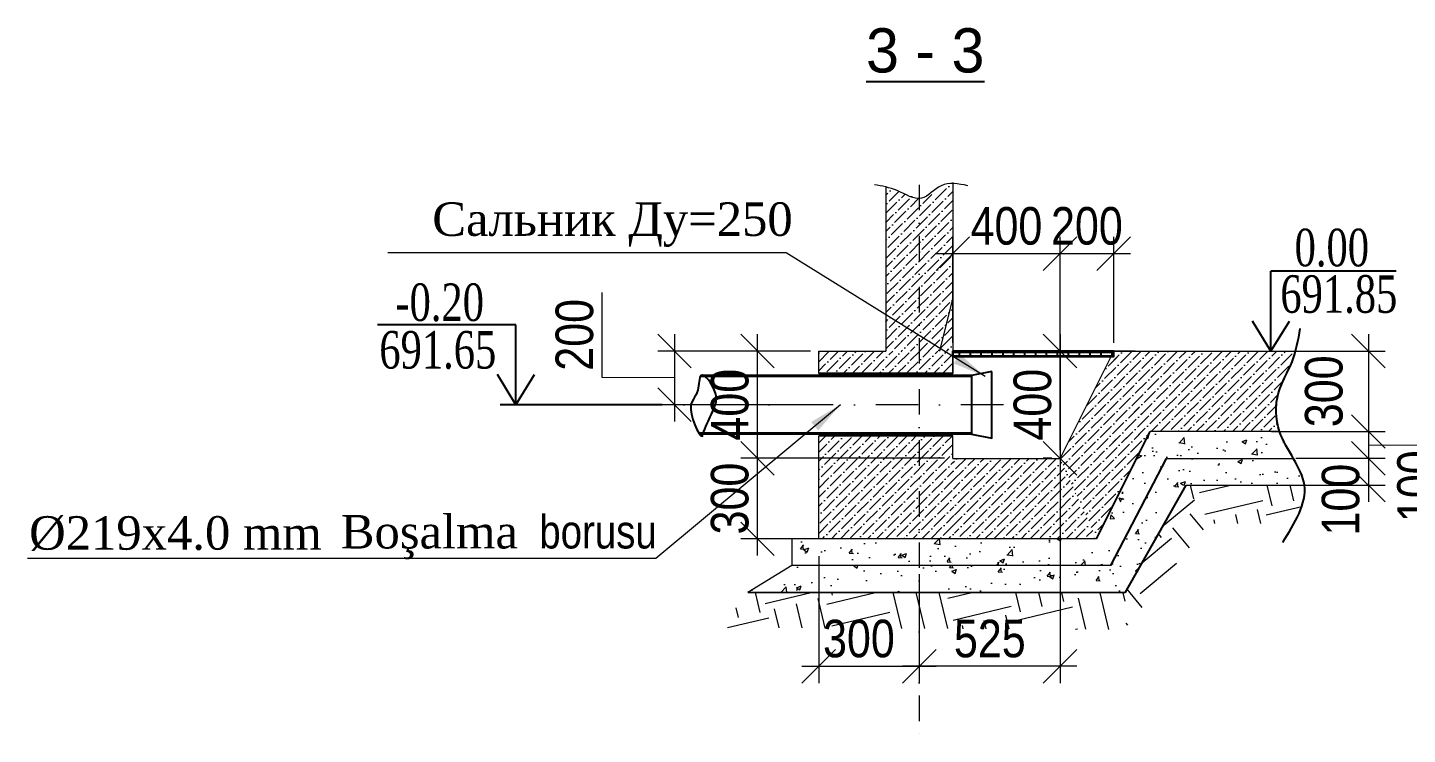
# Model space of a CAD drawing. Header units: millimetres. Extents: x 1177285 to 1225570, y -905119 to -683091.
# Drawn here: x 1205205 to 1215494, y -858429 to -853157 of the extents above; entities that cross this region are included whole.
import ezdxf

# ---------------------------------------------------------------- set-up
doc = ezdxf.new("R2010")
doc.units = ezdxf.units.MM
doc.linetypes.add('DASHDOT', pattern=[25.4, 12.7, -6.35, 0, -6.35])
doc.layers.add('Annotation - Text', color=7, linetype='Continuous')
doc.layers.add('Layer3', color=7, linetype='Continuous', lineweight=13)
doc.styles.add('400', font='times.ttf', dxfattribs={"width": 0.75, "height": 300})
doc.styles.get("Standard").update_dxf_attribs({"font": 'a3ar(la).ttf'})
doc.styles.add('Times New  Roman', font='times.ttf')
doc.styles.add('yazitipi', font='ARIALN.TTF')
doc.dimstyles.new('sevda', dxfattribs={"dimscale": 100, "dimtxt": 2.8, "dimasz": 2.5, "dimexe": 1.25, "dimexo": 0.625, "dimtad": 1, "dimtxsty": 'yazitipi', "dimblk": 'OBLIQUE', "dimcen": 2.5, "dimdle": 1.25, "dimclrd": 253, "dimclre": 253, "dimclrt": 73, "dimaunit": 1, "dimadec": 3, "dimazin": 0, "dimtfac": 1, "dimtmove": 1, "dimatfit": 3, "dimfxl": 1, "dimlwd": 13, "dimlwe": 13, "dimarcsym": 0})
pattern_1 = [(45, (222144.364, 91587.964), (25.2569703, 92.6088912), [119.0625, -23.8125, 0, -23.8125])]

# ---------------------------------------------------------------- blocks, each defined once
blk = doc.blocks.new('_Oblique')
at = {"color": 0, "linetype": 'ByBlock', "lineweight": -2}
blk.add_line((-0.5, -0.5), (0.5, 0.5), dxfattribs=at)
blk = doc.blocks.new('*D145')
at = {"color": 253, "lineweight": 13, "ltscale": 15, "transparency": 16777216}
for p, q in [((1212904, -856433), (1212904, -858046)), ((1211854, -857233), (1211854, -858046)), ((1213029, -857921), (1211729, -857921))]:
    blk.add_line(p, q, dxfattribs=at)
at = {"layer": 'Defpoints', "color": 0, "lineweight": 30, "ltscale": 15, "transparency": 16777216}
for p in [(1212904, -856370), (1211854, -857170), (1211854, -857921)]:
    blk.add_point(p, dxfattribs=at)
at = {"color": 253, "lineweight": 13, "ltscale": 15, "transparency": 16777216, "xscale": 250, "yscale": 250, "zscale": 250, "rotation": 180}
blk.add_blockref('_Oblique', (1211854, -857921), dxfattribs=at)
at = {"color": 253, "lineweight": 13, "ltscale": 15, "transparency": 16777216, "xscale": 250, "yscale": 250, "zscale": 250}
blk.add_blockref('_Oblique', (1212904, -857921), dxfattribs=at)
at = {"color": 73, "ltscale": 15, "transparency": 16777216, "insert": (1212380, -857716), "char_height": 280, "attachment_point": 5, "style": 'yazitipi'}
blk.add_mtext('{\\fArial Narrow|b0|i0|c238|p34;525}', dxfattribs=at)
blk = doc.blocks.new('*D146')
at = {"color": 253, "lineweight": 13, "ltscale": 15, "transparency": 16777216}
for p, q in [((1211104, -857101), (1211104, -858046)), ((1211854, -857730), (1211854, -858046)), ((1210979, -857921), (1211979, -857921))]:
    blk.add_line(p, q, dxfattribs=at)
at = {"layer": 'Defpoints', "color": 0, "lineweight": 30, "ltscale": 15, "transparency": 16777216}
for p in [(1211104, -857039), (1211854, -857667), (1211854, -857921)]:
    blk.add_point(p, dxfattribs=at)
at = {"color": 253, "lineweight": 13, "ltscale": 15, "transparency": 16777216, "xscale": 250, "yscale": 250, "zscale": 250, "rotation": 180}
blk.add_blockref('_Oblique', (1211104, -857921), dxfattribs=at)
at = {"color": 253, "lineweight": 13, "ltscale": 15, "transparency": 16777216, "xscale": 250, "yscale": 250, "zscale": 250}
blk.add_blockref('_Oblique', (1211854, -857921), dxfattribs=at)
at = {"color": 73, "ltscale": 15, "transparency": 16777216, "insert": (1211404, -857716), "char_height": 280, "attachment_point": 5, "style": 'yazitipi'}
blk.add_mtext('{\\fArial Narrow|b0|i0|c238|p34;300}', dxfattribs=at)
blk = doc.blocks.new('*D147')
at = {"color": 253, "lineweight": 13, "ltscale": 15, "transparency": 16777216}
for p, q in [((1210648, -856495), (1210648, -855445)), ((1210836, -855570), (1210523, -855570)), ((1212042, -856370), (1210523, -856370))]:
    blk.add_line(p, q, dxfattribs=at)
at = {"layer": 'Defpoints', "color": 0, "lineweight": 30, "ltscale": 15, "transparency": 16777216}
for p in [(1210648, -855570), (1210899, -855570), (1212104, -856370)]:
    blk.add_point(p, dxfattribs=at)
at = {"color": 253, "lineweight": 13, "ltscale": 15, "transparency": 16777216, "xscale": 250, "yscale": 250, "zscale": 250}
for p, rotation in [((1210648, -855570), 90), ((1210648, -856370), 270)]:
    blk.add_blockref('_Oblique', p, dxfattribs=dict(at, rotation=rotation))
at = {"color": 73, "ltscale": 15, "transparency": 16777216, "insert": (1210442, -855970), "char_height": 280, "attachment_point": 5, "rotation": 90, "style": 'yazitipi'}
blk.add_mtext('400', dxfattribs=at)
blk = doc.blocks.new('*D148')
at = {"color": 253, "lineweight": 13, "ltscale": 15, "transparency": 16777216}
for p, q in [((1212104, -855508), (1212104, -854718)), ((1212904, -855118), (1212904, -854718)), ((1211979, -854843), (1213029, -854843))]:
    blk.add_line(p, q, dxfattribs=at)
at = {"layer": 'Defpoints', "color": 0, "lineweight": 30, "ltscale": 15, "transparency": 16777216}
for p in [(1212904, -854843), (1212904, -855181), (1212104, -855570)]:
    blk.add_point(p, dxfattribs=at)
at = {"color": 253, "lineweight": 13, "ltscale": 15, "transparency": 16777216, "xscale": 250, "yscale": 250, "zscale": 250, "rotation": 180}
blk.add_blockref('_Oblique', (1212104, -854843), dxfattribs=at)
at = {"color": 253, "lineweight": 13, "ltscale": 15, "transparency": 16777216, "xscale": 250, "yscale": 250, "zscale": 250}
blk.add_blockref('_Oblique', (1212904, -854843), dxfattribs=at)
at = {"color": 73, "ltscale": 15, "transparency": 16777216, "insert": (1212504, -854638), "char_height": 280, "attachment_point": 5, "style": 'yazitipi'}
blk.add_mtext('400', dxfattribs=at)
blk = doc.blocks.new('*D149')
at = {"color": 253, "lineweight": 13, "ltscale": 15, "transparency": 16777216}
for p, q in [((1212904, -856308), (1212904, -854718)), ((1213304, -855508), (1213304, -854718)), ((1212779, -854843), (1213429, -854843))]:
    blk.add_line(p, q, dxfattribs=at)
at = {"layer": 'Defpoints', "color": 0, "lineweight": 30, "ltscale": 15, "transparency": 16777216}
for p in [(1213304, -854843), (1213304, -855570), (1212904, -856370)]:
    blk.add_point(p, dxfattribs=at)
at = {"color": 253, "lineweight": 13, "ltscale": 15, "transparency": 16777216, "xscale": 250, "yscale": 250, "zscale": 250, "rotation": 180}
blk.add_blockref('_Oblique', (1212904, -854843), dxfattribs=at)
at = {"color": 253, "lineweight": 13, "ltscale": 15, "transparency": 16777216, "xscale": 250, "yscale": 250, "zscale": 250}
blk.add_blockref('_Oblique', (1213304, -854843), dxfattribs=at)
at = {"color": 73, "ltscale": 15, "transparency": 16777216, "insert": (1213104, -854638), "char_height": 280, "attachment_point": 5, "style": 'yazitipi'}
blk.add_mtext('200', dxfattribs=at)
blk = doc.blocks.new('*D150')
at = {"color": 253, "lineweight": 13, "ltscale": 15, "transparency": 16777216}
for p, q in [((1210648, -857095), (1210648, -856245)), ((1210836, -856370), (1210523, -856370)), ((1211042, -856970), (1210523, -856970))]:
    blk.add_line(p, q, dxfattribs=at)
at = {"layer": 'Defpoints', "color": 0, "lineweight": 30, "ltscale": 15, "transparency": 16777216}
for p in [(1210648, -856370), (1210899, -856370), (1211104, -856970)]:
    blk.add_point(p, dxfattribs=at)
at = {"color": 253, "lineweight": 13, "ltscale": 15, "transparency": 16777216, "xscale": 250, "yscale": 250, "zscale": 250}
for p, rotation in [((1210648, -856370), 90), ((1210648, -856970), 270)]:
    blk.add_blockref('_Oblique', p, dxfattribs=dict(at, rotation=rotation))
at = {"color": 73, "ltscale": 15, "transparency": 16777216, "insert": (1210442, -856670), "char_height": 280, "attachment_point": 5, "rotation": 90, "style": 'yazitipi'}
blk.add_mtext('300', dxfattribs=at)
blk = doc.blocks.new('*D151')
at = {"color": 253, "lineweight": 13, "ltscale": 15, "transparency": 16777216}
for p, q in [((1212904, -855445), (1212904, -856495)), ((1213464, -855570), (1212779, -855570)), ((1212842, -856370), (1212779, -856370))]:
    blk.add_line(p, q, dxfattribs=at)
at = {"layer": 'Defpoints', "color": 0, "lineweight": 30, "ltscale": 15, "transparency": 16777216}
for p in [(1213526, -855570), (1212904, -856370), (1212904, -856370)]:
    blk.add_point(p, dxfattribs=at)
at = {"color": 253, "lineweight": 13, "ltscale": 15, "transparency": 16777216, "xscale": 250, "yscale": 250, "zscale": 250}
for p, rotation in [((1212904, -855570), 90), ((1212904, -856370), 270)]:
    blk.add_blockref('_Oblique', p, dxfattribs=dict(at, rotation=rotation))
at = {"color": 73, "ltscale": 15, "transparency": 16777216, "insert": (1212699, -855970), "char_height": 280, "attachment_point": 5, "rotation": 90, "style": 'yazitipi'}
blk.add_mtext('400', dxfattribs=at)
blk = doc.blocks.new('*D152')
at = {"color": 253, "lineweight": 13, "ltscale": 15, "transparency": 16777216}
for p, q in [((1215203, -855445), (1215203, -856295)), ((1214480, -855570), (1215328, -855570)), ((1214480, -856170), (1215328, -856170))]:
    blk.add_line(p, q, dxfattribs=at)
at = {"layer": 'Defpoints', "color": 0, "lineweight": 30, "ltscale": 15, "transparency": 16777216}
for p in [(1214417, -855570), (1214417, -856170), (1215203, -856170)]:
    blk.add_point(p, dxfattribs=at)
at = {"color": 253, "lineweight": 13, "ltscale": 15, "transparency": 16777216, "xscale": 250, "yscale": 250, "zscale": 250}
for p, rotation in [((1215203, -855570), 90), ((1215203, -856170), 270)]:
    blk.add_blockref('_Oblique', p, dxfattribs=dict(at, rotation=rotation))
at = {"color": 73, "ltscale": 15, "transparency": 16777216, "insert": (1214872, -855870), "char_height": 280, "attachment_point": 5, "rotation": 90, "style": 'yazitipi'}
blk.add_mtext('300', dxfattribs=at)
blk = doc.blocks.new('*D153')
at = {"color": 253, "lineweight": 13, "ltscale": 15, "transparency": 16777216}
for p, q in [((1215203, -856045), (1215203, -856495)), ((1214732, -856170), (1215328, -856170)), ((1215203, -856270), (1215765, -856273)), ((1215765, -856273), (1215765, -856883)), ((1214661, -856370), (1215328, -856370))]:
    blk.add_line(p, q, dxfattribs=at)
at = {"layer": 'Defpoints', "color": 0, "lineweight": 30, "ltscale": 15, "transparency": 16777216}
for p in [(1214669, -856170), (1214599, -856370), (1215203, -856370)]:
    blk.add_point(p, dxfattribs=at)
at = {"color": 253, "lineweight": 13, "ltscale": 15, "transparency": 16777216, "xscale": 250, "yscale": 250, "zscale": 250}
for p, rotation in [((1215203, -856170), 90), ((1215203, -856370), 270)]:
    blk.add_blockref('_Oblique', p, dxfattribs=dict(at, rotation=rotation))
at = {"color": 73, "ltscale": 15, "transparency": 16777216, "insert": (1215560, -856578), "char_height": 280, "attachment_point": 5, "rotation": 90, "style": 'yazitipi'}
blk.add_mtext('100', dxfattribs=at)
blk = doc.blocks.new('*D154')
at = {"color": 253, "lineweight": 13, "ltscale": 15, "transparency": 16777216}
for p, q in [((1215203, -856245), (1215203, -856695)), ((1214661, -856370), (1215328, -856370)), ((1214661, -856570), (1215328, -856570))]:
    blk.add_line(p, q, dxfattribs=at)
at = {"layer": 'Defpoints', "color": 0, "lineweight": 30, "ltscale": 15, "transparency": 16777216}
for p in [(1214599, -856370), (1214599, -856570), (1215203, -856570)]:
    blk.add_point(p, dxfattribs=at)
at = {"color": 253, "lineweight": 13, "ltscale": 15, "transparency": 16777216, "xscale": 250, "yscale": 250, "zscale": 250}
for p, rotation in [((1215203, -856370), 90), ((1215203, -856570), 270)]:
    blk.add_blockref('_Oblique', p, dxfattribs=dict(at, rotation=rotation))
at = {"color": 73, "ltscale": 15, "transparency": 16777216, "insert": (1214997, -856678), "char_height": 280, "attachment_point": 5, "rotation": 90, "style": 'yazitipi'}
blk.add_mtext('100', dxfattribs=at)
blk = doc.blocks.new('*D155')
at = {"color": 253, "lineweight": 13, "ltscale": 15, "transparency": 16777216}
for p, q in [((1209490, -855767), (1209490, -855132)), ((1210029, -855445), (1210029, -856095)), ((1211042, -855570), (1209904, -855570)), ((1210029, -855770), (1209490, -855767)), ((1211042, -855970), (1209904, -855970))]:
    blk.add_line(p, q, dxfattribs=at)
at = {"layer": 'Defpoints', "color": 0, "lineweight": 30, "ltscale": 15, "transparency": 16777216}
for p in [(1211104, -855570), (1210029, -855970), (1211104, -855970)]:
    blk.add_point(p, dxfattribs=at)
at = {"color": 253, "lineweight": 13, "ltscale": 15, "transparency": 16777216, "xscale": 250, "yscale": 250, "zscale": 250}
for p, rotation in [((1210029, -855570), 90), ((1210029, -855970), 270)]:
    blk.add_blockref('_Oblique', p, dxfattribs=dict(at, rotation=rotation))
at = {"color": 73, "ltscale": 15, "transparency": 16777216, "insert": (1209284, -855449), "char_height": 280, "attachment_point": 5, "rotation": 90, "style": 'yazitipi'}
blk.add_mtext('200', dxfattribs=at)

msp = doc.modelspace()

# ---------------------------------------------------------------- hatches: boundary and pattern name
at = {"lineweight": 5, "ltscale": 5}
h = msp.add_hatch(dxfattribs=at)
h.set_pattern_fill('ANSI36', color=4, scale=15)
h.set_pattern_definition([(45, (225015.3, 92676.618), (25.2569703, 92.6088912), [119.0625, -23.8125, 0, -23.8125])])
h.paths.add_polyline_path([(1211872.049, -854440.666), (1212104.379, -854320.333), (1212104.379, -855170.235), (1212104.379, -855547.701), (1212104.379, -855570.235), (1211604.379, -855570.235), (1211604.379, -854349.899)])
h = msp.add_hatch(dxfattribs=at)
h.set_pattern_fill('ANSI36', color=4, scale=15)
h.set_pattern_definition([(45, (225544.364, 91587.964), (25.2569703, 92.6088912), [119.0625, -23.8125, 0, -23.8125])])
h.paths.add_polyline_path([(1212104.379, -855737.706), (1211104.379, -855737.706), (1211104.379, -855570.235), (1212104.379, -855570.235), (1212104.379, -855610.235), (1212104.379, -855610.235)])
h.paths.add_polyline_path([(1211104.379, -856202.764), (1212104.379, -856202.764), (1212104.379, -856370.235), (1212115.367, -856970.235), (1211104.379, -856970.235)])
at = {"ltscale": 15}
h = msp.add_hatch(dxfattribs=at)
h.set_pattern_fill('AR-BRSTD', color=256, scale=0.4)
h.set_pattern_definition([(0, (222244.364, 91587.964), (0, 27.09672), []), (90, (222244.364, 91587.964), (-40.64, 27.09672), [27.09672, -27.09672])])
h.paths.add_polyline_path([(1213304.379, -855570.235), (1212104.379, -855570.235), (1212104.379, -855610.235), (1213304.379, -855610.235)])
at = {"lineweight": 5, "ltscale": 5}
h = msp.add_hatch(dxfattribs=at)
h.set_pattern_fill('ANSI36', color=4, scale=15)
h.set_pattern_definition(pattern_1)
h.paths.add_polyline_path([(1212904.379, -856370.235), (1213304.379, -855570.235), (1213304.379, -855570.235), (1214659.747, -855570.235), (1214612.722, -855698.025), (1214528.001, -855899.646), (1214515.944, -856049.119), (1214517.812, -856170.235), (1213575.199, -856170.235)])
h = msp.add_hatch(dxfattribs=at)
h.set_pattern_fill('ANSI36', color=4, scale=15)
h.set_pattern_definition(pattern_1)
h.paths.add_polyline_path([(1213304.379, -855570.235), (1213575.199, -856170.235), (1213175.199, -856970.235), (1212904.379, -856370.235)])
h = msp.add_hatch(dxfattribs=at)
h.set_pattern_fill('AR-CONC', color=4, scale=2, angle=-63.4349488)
h.set_pattern_definition([(346.565051, (1759126.7, 1184975.46), (134.43822, -340.158195), [38.1, -419.1]), (291.565051, (1759126.7, 1184975.46), (310.2502, 233.931786), [30.48, -335.28117]), (37.016496, (1759137.9, 1184947.1), (444.688405, -106.226415), [32.38002, -356.18049]), (342.74925, (1759217.58, 1185020.9), (167.25286, -522.52473), [57.15, -628.65]), (33.20061, (1759231.5, 1184977.36), (654.95002, -203.37677), [48.57005, -534.27122]), (287.749202, (1759217.6, 1185020.9), (654.95002, -203.37677), [45.71993, -502.91946]), (317.565051, (1759217.58, 1184964.1), (-47.329514, -362.684842), [38.1, -419.1]), (262.565051, (1759217.58, 1184964.1), (384.762865, 54.187896), [30.48, -335.28]), (8.016496, (1759213.63, 1184933.88), (337.43335, -308.496945), [32.38002, -356.179875]), (334.065051, (1759126.7, 1184975.46), (154.0191825, 70.1032644), [0, -331.216, 0, -340.36, 0, -336.55]), (304.065051, (1759126.7, 1184975.46), (238.973783, -29.926416), [0, -194.056, 0, -323.596, 0, -128.27]), (264.065051, (1759076.04, 1185076.79), (111.028026, -247.675775), [0, -127, 0, -396.24, 0, -525.78]), (254.065051, (1759053.32, 1185122.22), (177.975058, -242.23939), [0, -165.1, 0, -263.144, 0, -373.38])])
h.paths.add_polyline_path([(1213575.199, -856170.235), (1213696.77, -856370.235), (1213345.95, -857047.268), (1213175.199, -856970.235)])
h = msp.add_hatch(dxfattribs=at)
h.set_pattern_fill('AR-CONC', color=4, scale=2)
h.set_pattern_definition([(50, (-384924.55, 548471.02), (364.36934, -31.87817), [38.1, -419.1]), (355, (-384924.55, 548471), (-70.48684, 382.11369), [30.48, -335.28117]), (100.451445, (-384894.2, 548468.36), (293.882494, 350.235504), [32.38002, -356.18049]), (46.1842, (-384924.55, 548572.6), (542.15808, -84.08466), [57.15, -628.65]), (96.635558, (-384879.37, 548565.6), (474.80827, 494.85225), [48.57005, -534.27122]), (351.18415, (-384924.55, 548572.6), (474.80827, 494.85225), [45.71993, -502.91946]), (21, (-384873.75, 548547.22), (303.228783, -204.530396), [38.1, -419.1]), (326, (-384873.75, 548547.2), (123.604057, 368.37593), [30.48, -335.28]), (71.451445, (-384848.5, 548530.17), (426.83284, 163.84554), [32.38002, -356.179875]), (37.5, (-384924.55, 548471.02), (6.1772065, 169.110078), [0, -331.216, 0, -340.36, 0, -336.55]), (7.5, (-384924.55, 548471.02), (133.639325, 200.36115), [0, -194.056, 0, -323.596, 0, -128.27]), (327.5, (-385037.84, 548471.02), (271.18119, -11.457488), [0, -127, 0, -396.24, 0, -525.78]), (317.5, (-385088.64, 548471.02), (296.258363, 50.852982), [0, -165.1, 0, -263.144, 0, -373.38])])
h.paths.add_polyline_path([(1214541.232, -856170.235), (1214560.448, -856219.168), (1214586.704, -856272.05), (1214615.685, -856323.679), (1214642.825, -856370.235), (1213475.199, -856370.235), (1213575.199, -856170.235)])
h = msp.add_hatch(dxfattribs=at)
h.set_pattern_fill('ANSI36', color=4, scale=15)
h.set_pattern_definition([(45, (222244.364, 91587.964), (25.2569703, 92.6088912), [119.0625, -23.8125, 0, -23.8125])])
h.paths.add_polyline_path([(1212904.379, -856370.235), (1213175.199, -856970.235), (1212116.421, -856970.235), (1212104.379, -856370.235)])
at = {"lineweight": 13}
h = msp.add_hatch(dxfattribs=at)
h.set_pattern_fill('AR-CONC', color=256, scale=2)
h.paths.add_polyline_path([(1214642.926, -856370.235), (1214673.263, -856424.545), (1214697.579, -856474.462), (1214716.061, -856524.489), (1214725.584, -856570.235), (1213593.136, -856570.235), (1213696.77, -856370.235)])
h = msp.add_hatch(dxfattribs=at)
h.set_pattern_fill('AR-CONC', color=256, scale=2)
h.paths.add_polyline_path([(1213593.136, -856570.235), (1213812.377, -856570.235), (1213314.905, -857554.333), (1213282.232, -857170.235)])
at = {"lineweight": 5, "ltscale": 5}
h = msp.add_hatch(dxfattribs=at)
h.set_pattern_fill('AR-CONC', color=4, scale=2)
h.set_pattern_definition([(50, (-368110.36, 547671.02), (364.36934, -31.87817), [38.1, -419.1]), (355, (-368110.36, 547671), (-70.48684, 382.11369), [30.48, -335.28117]), (100.451445, (-368080, 547668.36), (293.882494, 350.235504), [32.38002, -356.18049]), (46.1842, (-368110.36, 547772.6), (542.15808, -84.08466), [57.15, -628.65]), (96.635558, (-368065.2, 547765.6), (474.80827, 494.85225), [48.57005, -534.27122]), (351.18415, (-368110.36, 547772.6), (474.80827, 494.85225), [45.71993, -502.91946]), (21, (-368059.56, 547747.22), (303.228783, -204.530396), [38.1, -419.1]), (326, (-368059.56, 547747.2), (123.60406, 368.37593), [30.48, -335.28]), (71.451445, (-368034.3, 547730.17), (426.83284, 163.84554), [32.38002, -356.179875]), (37.5, (-368110.36, 547671.02), (6.1772065, 169.110078), [0, -331.216, 0, -340.36, 0, -336.55]), (7.5, (-368110.36, 547671.02), (133.639325, 200.36115), [0, -194.056, 0, -323.596, 0, -128.27]), (327.5, (-368223.64, 547671.02), (271.18119, -11.457488), [0, -127, 0, -396.24, 0, -525.78]), (317.5, (-368274.44, 547671.02), (296.258363, 50.852982), [0, -165.1, 0, -263.144, 0, -373.38])])
h.paths.add_polyline_path([(1213275.199, -856970.235), (1213382.232, -857170.235), (1210908.017, -857170.235), (1210900.741, -856970.235)])
at = {"lineweight": 13}
h = msp.add_hatch(dxfattribs=at)
h.set_pattern_fill('AR-CONC', color=256, scale=2)
h.paths.add_polyline_path([(1213502.163, -857168.891), (1213386.643, -857372.48), (1210574.835, -857370.235), (1210904.379, -857170.235)])
at = {"layer": 'Annotation - Text', "lineweight": 5, "ltscale": 20}
h = msp.add_hatch(dxfattribs=at)
h.set_pattern_fill('EARTH', color=253, scale=70, angle=-140.248289)
h.set_pattern_definition([(219.75171, (1703637, 1321975.53), (-57.500865, -625.98255), [444.5, -444.5]), (219.75171, (1703743.6, 1321847.4), (-57.500865, -625.98255), [444.5, -444.5]), (219.75171, (1703850.2, 1321719.23), (-57.500865, -625.98255), [444.5, -444.5]), (309.75171, (1703843, 1321641), (625.98255, -57.500865), [444.5, -444.5]), (309.75171, (1703714.86, 1321534.4), (625.98255, -57.500865), [444.5, -444.5]), (309.75171, (1703586.7, 1321427.8), (625.98255, -57.500865), [444.5, -444.5])])
h.paths.add_polyline_path([(1213841.851, -856570.235), (1214005.618, -856859.354), (1213394.773, -857630.461), (1213386.643, -857372.48)])
h = msp.add_hatch(dxfattribs=at)
h.set_pattern_fill('EARTH', color=253, scale=70, angle=-76.6397816)
h.set_pattern_definition([(283.360218, (-536590.67, 554851.7), (535.18199, -329.7586), [444.5, -444.5]), (283.360218, (-536428.5, 554890.24), (535.18199, -329.7586), [444.5, -444.5]), (283.360218, (-536266.3, 554928.75), (535.18199, -329.7586), [444.5, -444.5]), (13.360218, (-536199.42, 554887.53), (329.7586, 535.18199), [444.5, -444.5]), (13.360218, (-536160.9, 554725.36), (329.7586, 535.18199), [444.5, -444.5]), (13.360218, (-536122.4, 554563.2), (329.7586, 535.18199), [444.5, -444.5])])
h.paths.add_polyline_path([(1214658.687, -856836.466), (1214647.746, -856856.313), (1214001.242, -856856.906), (1213841.851, -856570.235), (1214726.465, -856570.235), (1214727.694, -856626.141), (1214720.243, -856677.972), (1214705.441, -856730.365), (1214684.514, -856783.228)])
h = msp.add_hatch(dxfattribs=at)
h.set_pattern_fill('EARTH', color=253, scale=70, angle=-76.6397816)
h.set_pattern_definition([(283.360218, (-519276.48, 554051.7), (535.18199, -329.7586), [444.5, -444.5]), (283.360218, (-519114.3, 554090.24), (535.18199, -329.7586), [444.5, -444.5]), (283.360218, (-518952.12, 554128.75), (535.18199, -329.7586), [444.5, -444.5]), (13.360218, (-518885.23, 554087.53), (329.7586, 535.18199), [444.5, -444.5]), (13.360218, (-518846.7, 553925.36), (329.7586, 535.18199), [444.5, -444.5]), (13.360218, (-518808.2, 553763.2), (329.7586, 535.18199), [444.5, -444.5])])
h.paths.add_polyline_path([(1213386.643, -857372.48), (1213383.204, -857646.386), (1210371.599, -857632.806), (1210574.835, -857370.235)])

# ---------------------------------------------------------------- linework, layer by layer
at = {"color": 3, "lineweight": 15, "ltscale": 15}
for p, q in [((1211604.379, -854345.912), (1211604.379, -855570.235)), ((1212104.379, -854313.829), (1212104.379, -855737.706)), ((1212104.379, -855170.235), (1212004.379, -855570.235)), ((1212104.379, -855737.706), (1212104.379, -855610.235)), ((1212904.379, -856370.235), (1213304.379, -855570.235)), ((1212104.379, -856370.235), (1212104.379, -856202.764)), ((1212104.379, -856370.235), (1212904.379, -856370.235))]:
    msp.add_line(p, q, dxfattribs=at)
at = {"linetype": 'DASHDOT', "lineweight": 15, "ltscale": 15}
msp.add_line((1211854.382, -854329.275), (1211854.382, -858429.287), dxfattribs=at)
at = {"color": 0}
for p, q in [((1214476.564, -855570.235), (1214476.564, -854973.808)), ((1208846.897, -855970.235), (1208846.897, -855373.808))]:
    msp.add_line(p, q, dxfattribs=at)
at = {"color": 7}
for p, q in [((1215409.278, -854973.808), (1214476.564, -854973.808)), ((1208846.897, -855373.808), (1207813.737, -855373.808))]:
    msp.add_line(p, q, dxfattribs=at)
at = {"ltscale": 15}
for p, q in [((1212104.379, -855610.235), (1212104.379, -855570.235)), ((1213304.379, -855610.235), (1212104.379, -855610.235)), ((1212242.686, -855751.235), (1210225.233, -855751.235)), ((1212242.686, -855759.235), (1210225.233, -855759.235)), ((1212104.379, -855737.706), (1211104.379, -855737.706)), ((1209937.39, -855970.235), (1208728.759, -855970.235)), ((1212242.686, -856181.235), (1210216.339, -856181.235)), ((1212242.686, -856189.235), (1210216.339, -856189.235)), ((1212104.379, -856202.764), (1211104.379, -856202.764)), ((1213175.199, -856970.235), (1213575.199, -856170.235)), ((1213282.232, -857170.235), (1213696.77, -856370.235)), ((1213841.851, -856570.235), (1213386.643, -857372.48)), ((1213386.643, -857372.48), (1210574.835, -857370.235))]:
    msp.add_line(p, q, dxfattribs=at)
at = {"linetype": 'DASHDOT', "lineweight": 15, "ltscale": 25}
msp.add_line((1212481.966, -855970.235), (1209937.39, -855970.235), dxfattribs=at)
at = {"color": 1, "lineweight": 9, "ltscale": 5}
for p, q in [((1213696.77, -856370.235), (1214642.839, -856370.235)), ((1213841.851, -856570.235), (1214725.984, -856570.235)), ((1211104.379, -856970.235), (1210904.379, -856970.235)), ((1210904.379, -856970.235), (1210904.379, -857170.235)), ((1210904.379, -856970.235), (1210904.379, -857170.235)), ((1210904.379, -857170.235), (1210574.835, -857370.235)), ((1213282.232, -857170.235), (1210904.379, -857170.235))]:
    msp.add_line(p, q, dxfattribs=at)
at = {"color": 7, "ltscale": 15}
for points in [[(1214476.564, -855570.235), (1214337.962, -855345.891)], [(1214476.564, -855570.235), (1214615.166, -855345.891)], [(1208846.897, -855970.235), (1208708.295, -855745.891)], [(1208846.897, -855970.235), (1208985.499, -855745.891)]]:
    msp.add_lwpolyline(points, dxfattribs=at)
at = {"color": 3, "lineweight": 15, "ltscale": 15}
for points in [[(1211104.379, -855737.706), (1211104.379, -855570.235), (1211604.379, -855570.235)], [(1213304.379, -855570.235), (1214659.747, -855570.235)], [(1213175.199, -856970.235), (1211104.379, -856970.235), (1211104.379, -856202.764)], [(1214540.92, -856170.235), (1213575.199, -856170.235)]]:
    msp.add_lwpolyline(points, dxfattribs=at)
at = {"ltscale": 15}
for points in [[(1213304.379, -855570.235), (1212104.379, -855570.235), (1212104.379, -855610.235), (1213304.379, -855610.235)], [(1212396.023, -855721.208), (1212242.686, -855751.235), (1212242.686, -856189.235), (1212396.023, -856219.261)]]:
    msp.add_lwpolyline(points, close=True, dxfattribs=at)
at = {"color": 1, "lineweight": 15, "ltscale": 15}
msp.add_lwpolyline([(1213696.77, -856370.235), (1214642.839, -856370.235)], dxfattribs=at)
at = {"color": 3, "lineweight": 15, "ltscale": 15}
msp.add_open_spline([(1212214.917, -854336.548), (1212145.388, -854322.407), (1212014.804, -854295.848), (1211872.919, -854481.154), (1211692.671, -854359.576), (1211575.749, -854339.103), (1211519.159, -854329.194)], degree=3, knots=[0, 0, 0, 0, 198.284735611, 372.401785569, 560.663766626, 737.253232924, 737.253232924, 737.253232924, 737.253232924], dxfattribs=at)
at = {"ltscale": 15}
for points, knots in [([(1214564.052, -856997.494), (1214654.109, -856852.311), (1214831.034, -856567.087), (1214512.407, -856232.059), (1214503.712, -855883.897), (1214649.536, -855654.317), (1214679.859, -855487.042), (1214695.141, -855402.739)], [0, 0, 0, 0, 456.915455603, 897.651658294, 1187.593923232, 1438.634775977, 1693.704140981, 1693.704140981, 1693.704140981, 1693.704140981]), ([(1210240.328, -856189.235), (1210260.647, -856139.493), (1210301.179, -856040.269), (1210379.074, -855896.521), (1210204.15, -855675.93), (1210218.906, -855899.452), (1210089.837, -855970.912), (1210240.552, -856257.769), (1210240.425, -856188.632), (1210240.425, -856188.328)], [0, 0, 0, 0, 160.854732947, 320.867097894, 493.286936504, 606.316211365, 758.926513761, 964.402056841, 965.308603622, 965.308603622, 965.308603622, 965.308603622])]:
    msp.add_open_spline(points, degree=3, knots=knots, dxfattribs=at)

# ---------------------------------------------------------------- texts
at = {"ltscale": 200, "char_height": 250, "width": 5713.31735, "style": 'Times New  Roman'}
for s, insert, attachment_point in [('Сальник{\\fTimes New Roman|b0|i0|c238|p18; }Ду={\\fTimes New Roman|b0|i0|c238|p18;25}0', (1208222.521, -854460.84), 1), ('%%C{\\fTimes New Roman|b0|i0|c238|p18;21}9х{\\fTimes New Roman|b0|i0|c238|p18;4.0 mm}', (1207398.385, -856801.425), 3), ('{\\fTimes New Roman|b0|i0|c238|p18;Boşalma\\fArial Narrow|b0|i0|c204|p34;  boru\\fArial Narrow|b0|i0|c238|p34;su\\fArial Narrow|b0|i0|c204|p34; }', (1207540.105, -856792.405), 1)]:
    msp.add_mtext(s, dxfattribs=dict(at, insert=insert, attachment_point=attachment_point))
at = {"lineweight": 9, "char_height": 280, "width": 23109.77763, "attachment_point": 3, "style": '400'}
for s, insert in [('{\\fTimes New Roman|b0|i0|c238|p18;0.0}0', (1215207.937, -854657.863)), ('{\\fTimes New Roman|b0|i0|c238|p18;691}.{\\fTimes New Roman|b0|i0|c238|p18;85}', (1215418.779, -855004.382)), ('{\\fTimes New Roman|b0|i0|c238|p18;-0.2}0', (1208608.225, -855065.511)), ('{\\fTimes New Roman|b0|i0|c238|p18;691.65}', (1208700.015, -855420.36))]:
    msp.add_mtext(s, dxfattribs=dict(at, insert=insert))
at = {"layer": 'Layer3', "color": 0, "lineweight": 25, "insert": (1208186.804, -853162.17), "char_height": 520, "width": 7423.62436, "attachment_point": 1}
msp.add_mtext('\\pxqc;{\\H0.63462x;\\L3 - 3}', dxfattribs=at)

# ---------------------------------------------------------------- dimensions: what is measured, and where the dimension line sits
at = {"ltscale": 15}
for base, p1, p2, angle, picture, middle in [((1212904.379, -854843.292), (1212104.379, -855570.235), (1212904.379, -855180.633), 180, '*D148', (1212504.379, -854843.292)), ((1213304.379, -854843.292), (1212904.379, -856370.235), (1213304.379, -855570.235), 180, '*D149', (1213104.379, -854843.292)), ((1210029.085, -855970.235), (1211104.379, -855570.235), (1211104.379, -855970.235), 90, '*D155', (1209489.612, -855704.592)), ((1210647.752, -855570.235), (1212104.379, -856370.235), (1210898.977, -855570.235), 90, '*D147', (1210647.752, -855970.235)), ((1215202.773, -856170.235), (1214417.179, -855570.235), (1214417.179, -856170.235), 90, '*D152', (1215077.773, -855870.235)), ((1215202.773, -856370.235), (1214669.351, -856170.235), (1214598.704, -856370.235), 90, '*D153', (1215765.002, -856335.686)), ((1210647.752, -856370.235), (1211104.379, -856970.235), (1210898.977, -856370.235), 90, '*D150', (1210647.752, -856670.235)), ((1215202.773, -856570.235), (1214598.704, -856370.235), (1214598.704, -856570.235), 90, '*D154', (1215202.773, -856678.352))]:
    dim = msp.add_linear_dim(base=base, p1=p1, p2=p2, angle=angle, dimstyle='sevda', override={"dimlfac": 0.5}, dxfattribs=at)
    dim.commit()
    dim.dimension.update_dxf_attribs({"geometry": picture, "text_midpoint": middle, "dimtype": 160})
dim = msp.add_linear_dim(base=(1212904.379, -856370.235), p1=(1213526.313, -855570.235), p2=(1212904.379, -856370.235), angle=90, dimstyle='sevda', override={"dimlfac": 0.5}, dxfattribs=at)
dim.commit()
dim.dimension.update_dxf_attribs({"geometry": '*D151', "text_midpoint": (1212698.918, -855970.235)})
for p1, p2, angle, text, picture, middle in [((1212904.379, -856370.235), (1211854.382, -857170.235), 180, '{\\fArial Narrow|b0|i0|c238|p34;525}', '*D145', (1212379.668, -857921.124)), ((1211104.379, -857038.728), (1211854.382, -857667.091), 0, '{\\fArial Narrow|b0|i0|c238|p34;300}', '*D146', (1211404.379, -857921.124))]:
    dim = msp.add_linear_dim(base=(1211854.382, -857921.124), p1=p1, p2=p2, angle=angle, text=text, dimstyle='sevda', override={"dimlfac": 0.5}, dxfattribs=at)
    dim.commit()
    dim.dimension.update_dxf_attribs({"geometry": picture, "text_midpoint": middle, "dimtype": 160})

# ---------------------------------------------------------------- leaders
for points in [[(1212345.584, -855759.235), (1210862.612, -854836.926), (1207890.964, -854836.926)], [(1211266.02, -855970.235), (1209890.481, -857118.414), (1205205.034, -857118.414)]]:
    msp.add_leader(points, dimstyle='sevda', override={"dimgap": 0.625, "dimtad": 0}, dxfattribs=at)

doc.saveas('drawing.dxf')
